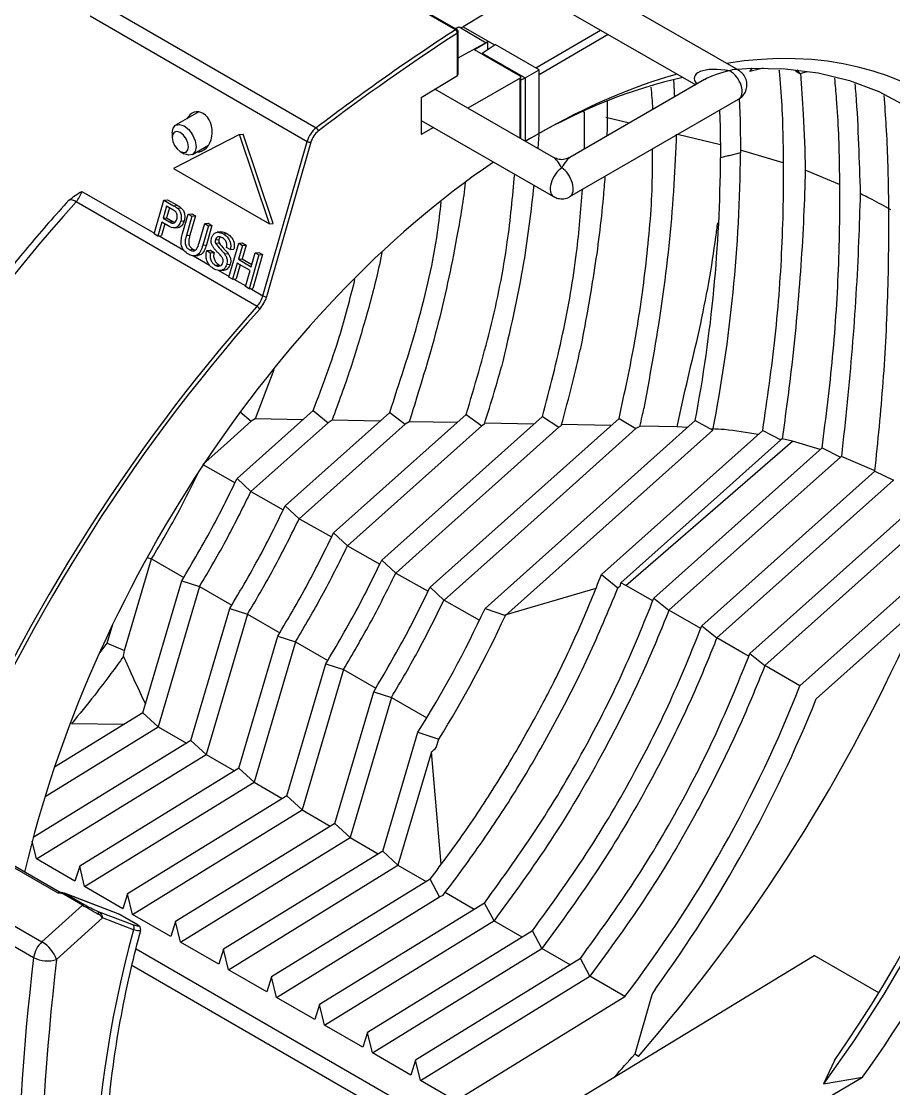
# Model space of a CAD drawing. Extents: x 12.3 to 108.7, y 1.1 to 80.4.
# Drawn here: x 26.51 to 29.723, y 57.139 to 61.07 of the extents above; entities that cross this region are included whole.
import ezdxf

# ---------------------------------------------------------------- set-up
doc = ezdxf.new("R2010")
doc.units = 0
doc.header["$MEASUREMENT"] = 0
doc.layers.add('OBJECT', color=7, linetype='CONTINUOUS')

msp = doc.modelspace()

# ---------------------------------------------------------------- linework, layer by layer
at = {"layer": 'OBJECT'}
for p, q in [((29.1517, 60.89), (28.3808, 61.3334)), ((28.1086, 61.0389), (27.6912, 61.2799)), ((28.114, 61.0396), (27.6965, 61.2806)), ((28.256, 61.261), (28.9941, 60.8364)), ((28.3738, 61.1932), (28.138, 61.0505)), ((26.7962, 61.1393), (27.5957, 60.6777)), ((26.763, 61.0899), (27.5627, 60.6282)), ((28.104, 61.0454), (28.1103, 61.0449)), ((28.1063, 61.0441), (28.1221, 61.0495)), ((28.1092, 61.0424), (28.1221, 61.0495)), ((28.1161, 60.8708), (28.1161, 61.0269)), ((28.119, 60.8772), (28.119, 61.031)), ((28.1221, 61.0495), (28.2222, 60.9916)), ((28.1271, 61.0465), (28.138, 61.0505)), ((28.138, 61.0505), (28.2534, 60.9839)), ((28.4055, 60.8986), (28.6433, 61.0382)), ((28.6715, 61.022), (28.4175, 60.8728)), ((28.119, 60.9361), (28.2269, 60.9942)), ((28.2274, 60.9939), (28.1788, 60.9658)), ((28.2072, 60.9533), (28.2555, 60.9852)), ((28.2269, 60.9942), (28.2274, 60.9939)), ((28.2274, 60.9939), (28.2274, 60.9667)), ((28.4175, 60.8917), (28.2555, 60.9852)), ((28.3474, 60.8685), (28.1788, 60.9658)), ((28.2072, 60.9533), (28.3657, 60.8618)), ((27.9829, 60.7898), (28.1161, 60.8708)), ((28.1161, 60.8708), (28.1162, 60.8708)), ((28.3474, 60.8605), (28.154, 60.7508)), ((28.3474, 60.6395), (28.3474, 60.8605)), ((28.3503, 60.6379), (28.3503, 60.8644)), ((28.3657, 60.8618), (28.4175, 60.8917)), ((28.3657, 60.8618), (28.3657, 60.63)), ((28.4175, 60.8728), (28.4175, 60.8917)), ((28.4175, 60.6571), (28.4175, 60.8728)), ((29.242, 60.8983), (29.1938, 60.8857)), ((29.1938, 60.8857), (29.2036, 60.8976)), ((29.362, 60.8877), (29.3779, 60.8785)), ((29.3779, 60.8785), (29.3684, 60.8917)), ((29.3779, 60.8785), (29.4053, 60.8857)), ((29.0269, 60.8554), (28.5304, 60.5688)), ((27.9829, 60.7898), (27.9829, 60.6538)), ((28.4705, 60.5687), (28.0331, 60.8203)), ((28.5306, 60.4245), (29.1518, 60.7831)), ((27.163, 60.7369), (27.0781, 60.6879)), ((27.9829, 60.705), (28.4706, 60.4245)), ((28.5849, 60.7355), (28.5769, 60.7374)), ((28.5838, 60.5996), (28.5849, 60.7355)), ((28.7501, 60.6956), (28.6632, 60.7166)), ((28.0277, 60.6792), (27.9829, 60.6538)), ((27.0651, 60.6592), (27.0651, 60.6429)), ((27.3135, 60.6536), (27.0707, 60.5282)), ((27.3135, 60.6536), (27.3266, 60.6551)), ((27.4243, 60.324), (27.3135, 60.6536)), ((27.4374, 60.3255), (27.3266, 60.6551)), ((27.3994, 60.0592), (27.5627, 60.6282)), ((27.5764, 60.6249), (27.4131, 60.0559)), ((28.3657, 60.63), (28.3648, 60.6295)), ((28.3657, 60.63), (28.4175, 60.6571)), ((28.3665, 60.6285), (28.3757, 60.6333)), ((28.4175, 60.6571), (28.3757, 60.6333)), ((28.4161, 60.6534), (28.4125, 60.6021)), ((29.0853, 60.6147), (28.9264, 60.6531)), ((27.0952, 60.5909), (27.1093, 60.5827)), ((27.1406, 60.5796), (27.1994, 60.6135)), ((29.3162, 60.5485), (29.1587, 60.5951)), ((27.0707, 60.5282), (27.4243, 60.324)), ((29.5238, 60.4695), (29.3979, 60.5216)), ((26.7329, 60.4439), (26.9998, 60.2898)), ((27.3779, 60.0202), (26.7112, 60.4051)), ((26.999, 60.2872), (27.0351, 60.4118)), ((27.0446, 60.3895), (27.0317, 60.3448)), ((27.0351, 60.4118), (27.0483, 60.4133)), ((27.0351, 60.4118), (27.0707, 60.3912)), ((27.0677, 60.3762), (27.0446, 60.3895)), ((27.0483, 60.4133), (27.0838, 60.3927)), ((27.0707, 60.3912), (27.0838, 60.3927)), ((27.0555, 60.3832), (27.0448, 60.3463)), ((27.0847, 60.3818), (27.0978, 60.3833)), ((27.1037, 60.2885), (27.1245, 60.3602)), ((27.1382, 60.3523), (27.1176, 60.2814)), ((27.1245, 60.3602), (27.1376, 60.3617)), ((27.1245, 60.3602), (27.1382, 60.3523)), ((27.1513, 60.3538), (27.1307, 60.2829)), ((27.1376, 60.3617), (27.1513, 60.3538)), ((27.1382, 60.3523), (27.1513, 60.3538)), ((27.0275, 60.3304), (27.0127, 60.2793)), ((27.0384, 60.3241), (27.0258, 60.2808)), ((27.0512, 60.3167), (27.0275, 60.3304)), ((27.0317, 60.3448), (27.0448, 60.3463)), ((27.0317, 60.3448), (27.055, 60.3313)), ((27.0448, 60.3463), (27.0681, 60.3328)), ((27.055, 60.3313), (27.0681, 60.3328)), ((27.0681, 60.3328), (27.0754, 60.3297)), ((27.0748, 60.3097), (27.0879, 60.3112)), ((27.0968, 60.3344), (27.1099, 60.3359)), ((27.1648, 60.2542), (27.1853, 60.3251)), ((27.199, 60.3172), (27.1782, 60.2455)), ((27.1853, 60.3251), (27.1985, 60.3266)), ((27.1853, 60.3251), (27.199, 60.3172)), ((27.2121, 60.3187), (27.1913, 60.247)), ((27.1985, 60.3266), (27.2121, 60.3187)), ((27.199, 60.3172), (27.2121, 60.3187)), ((27.4243, 60.324), (27.4374, 60.3255)), ((27.0127, 60.2793), (26.999, 60.2872)), ((27.0127, 60.2793), (27.0258, 60.2808)), ((27.0172, 60.2798), (27.1082, 60.2273)), ((27.1176, 60.2814), (27.1307, 60.2829)), ((27.2446, 60.2944), (27.2315, 60.293)), ((27.2542, 60.2872), (27.2673, 60.2887)), ((27.1782, 60.2455), (27.1913, 60.247)), ((27.2247, 60.2658), (27.2378, 60.2672)), ((27.2249, 60.2527), (27.2381, 60.2542)), ((27.2794, 60.2297), (27.2658, 60.2376)), ((27.2746, 60.1281), (27.3107, 60.2527)), ((27.2794, 60.2297), (27.2925, 60.2312)), ((27.3244, 60.2448), (27.3095, 60.1937)), ((27.3107, 60.2527), (27.3238, 60.2542)), ((27.3107, 60.2527), (27.3244, 60.2448)), ((27.3375, 60.2463), (27.3227, 60.1952)), ((27.3238, 60.2542), (27.3375, 60.2463)), ((27.3244, 60.2448), (27.3375, 60.2463)), ((27.129, 60.229), (27.1421, 60.2304)), ((27.1421, 60.2304), (27.1499, 60.227)), ((27.1435, 60.2069), (27.203, 60.1725)), ((27.1477, 60.2062), (27.1608, 60.2077)), ((27.1928, 60.2257), (27.2059, 60.2272)), ((27.1928, 60.2257), (27.2064, 60.2178)), ((27.2059, 60.2272), (27.2195, 60.2193)), ((27.2064, 60.2178), (27.2195, 60.2193)), ((27.2582, 60.214), (27.2713, 60.2155)), ((27.3095, 60.1937), (27.3227, 60.1952)), ((27.3095, 60.1937), (27.3567, 60.1665)), ((27.3227, 60.1952), (27.359, 60.1742)), ((27.3852, 60.2097), (27.3491, 60.0851)), ((27.3567, 60.1665), (27.3715, 60.2176)), ((27.3983, 60.2112), (27.3622, 60.0866)), ((27.3715, 60.2176), (27.3846, 60.2191)), ((27.3715, 60.2176), (27.3852, 60.2097)), ((27.3846, 60.2191), (27.3983, 60.2112)), ((27.3852, 60.2097), (27.3983, 60.2112)), ((27.2239, 60.1723), (27.237, 60.1738)), ((27.2348, 60.1542), (27.2754, 60.1308)), ((27.237, 60.1738), (27.2409, 60.1722)), ((27.2428, 60.152), (27.2559, 60.1535)), ((27.2662, 60.1742), (27.2793, 60.1757)), ((27.3054, 60.1793), (27.2882, 60.1202)), ((27.3162, 60.1731), (27.3014, 60.1217)), ((27.3525, 60.1521), (27.3054, 60.1793)), ((27.2882, 60.1202), (27.2746, 60.1281)), ((27.2882, 60.1202), (27.3014, 60.1217)), ((27.2927, 60.1207), (27.3362, 60.0957)), ((27.3354, 60.093), (27.3525, 60.1521)), ((27.3491, 60.0851), (27.3354, 60.093)), ((27.3491, 60.0851), (27.3622, 60.0866)), ((27.3535, 60.0856), (27.3994, 60.0592)), ((27.4401, 59.7862), (27.3707, 59.6063)), ((27.3044, 59.3858), (27.5848, 59.6362)), ((27.3164, 59.6314), (27.3559, 59.5969)), ((27.3707, 59.6063), (27.3559, 59.5969)), ((27.5475, 59.6029), (27.3707, 59.6063)), ((27.4822, 59.2859), (27.8667, 59.6293)), ((27.5848, 59.6362), (27.6396, 59.5915)), ((27.66, 59.186), (28.1486, 59.6224)), ((27.8378, 59.086), (28.4301, 59.6151)), ((27.8667, 59.6293), (27.9232, 59.5861)), ((28.0154, 58.9858), (28.7115, 59.6078)), ((28.1486, 59.6224), (28.2067, 59.5807)), ((28.4301, 59.6151), (28.4903, 59.5753)), ((28.7115, 59.6078), (28.7739, 59.5699)), ((27.6546, 59.6009), (27.6396, 59.5915)), ((27.8311, 59.5975), (27.6546, 59.6009)), ((28.2067, 59.5807), (27.7112, 59.1381)), ((27.9385, 59.5955), (27.9232, 59.5861)), ((28.1147, 59.5921), (27.9385, 59.5955)), ((28.2156, 59.5861), (28.2067, 59.5807)), ((28.3983, 59.5867), (28.2169, 59.5901)), ((28.9923, 59.6), (28.218, 58.9079)), ((29.057, 59.5643), (28.2929, 58.8814)), ((28.4988, 59.5803), (28.4903, 59.5753)), ((28.6819, 59.5813), (28.5, 59.5848)), ((28.647, 59.0323), (29.2411, 59.5633)), ((28.7885, 59.5783), (28.7739, 59.5699)), ((28.9259, 59.5766), (28.7887, 59.5792)), ((28.9637, 59.5743), (28.9259, 59.5766)), ((28.9923, 59.6), (29.057, 59.5643)), ((29.2411, 59.5633), (29.3072, 59.5289)), ((29.3126, 59.5319), (29.3072, 59.5289)), ((29.3503, 59.5232), (29.3126, 59.5319)), ((28.7363, 58.9922), (29.3503, 59.5232)), ((28.8401, 58.9452), (29.4597, 59.499)), ((29.4531, 59.4931), (29.3503, 59.5232)), ((29.4597, 59.499), (29.5271, 59.4653)), ((29.5311, 59.4676), (29.5271, 59.4653)), ((29.6512, 59.4155), (29.5311, 59.4676)), ((27.1778, 59.4377), (27.2969, 59.3708)), ((29.0169, 58.8434), (29.6544, 59.4129)), ((29.6544, 59.4129), (29.723, 59.3806)), ((27.3044, 59.3858), (27.3556, 59.3378)), ((29.7236, 59.3809), (29.723, 59.3806)), ((27.3556, 59.3378), (27.4747, 59.2709)), ((29.1938, 58.7415), (29.8322, 59.3119)), ((27.4822, 59.2859), (27.5334, 59.2379)), ((27.5334, 59.2379), (27.5334, 59.2379)), ((27.66, 59.186), (27.7112, 59.1381)), ((27.7112, 59.1381), (27.7111, 59.138)), ((27.7111, 59.138), (27.8303, 59.0711)), ((26.9734, 59.0954), (26.9894, 59.0902)), ((26.8897, 58.7531), (26.9894, 59.0902)), ((26.9894, 59.0904), (27.1081, 59.0219)), ((26.9894, 59.0902), (26.9894, 59.0904)), ((27.8378, 59.086), (27.889, 59.0381)), ((29.8692, 59.0615), (29.3779, 58.6225)), ((27.889, 59.0381), (28.0081, 58.9712)), ((27.889, 59.0381), (27.889, 59.0381)), ((28.647, 59.0323), (28.7077, 58.9833)), ((26.9573, 58.5236), (27.1008, 59.0092)), ((27.1661, 58.9882), (27.0134, 58.4716)), ((27.1008, 59.0092), (27.1661, 58.9882)), ((27.1661, 58.9882), (27.1662, 58.9883)), ((27.1662, 58.9883), (27.2848, 58.9198)), ((28.0154, 58.9858), (28.0667, 58.938)), ((28.6259, 58.9813), (28.2908, 58.8827)), ((28.7077, 58.9833), (28.7159, 58.9907)), ((28.7363, 58.9922), (28.7182, 59.0024)), ((28.8358, 58.9351), (28.7363, 58.9922)), ((28.0667, 58.938), (28.0668, 58.9381)), ((28.0668, 58.9381), (28.197, 58.8648)), ((28.8401, 58.9452), (28.8954, 58.9009)), ((27.134, 58.4215), (27.2776, 58.9072)), ((27.2776, 58.9072), (27.3429, 58.8861)), ((28.218, 58.9079), (28.2929, 58.8814)), ((29.0127, 58.8333), (28.8954, 58.9009)), ((28.8954, 58.9009), (28.8954, 58.9009)), ((29.8009, 58.8988), (29.4384, 58.5749)), ((27.3429, 58.8861), (27.1902, 58.3696)), ((27.3429, 58.8863), (27.4616, 58.8178)), ((27.3429, 58.8861), (27.3429, 58.8863)), ((26.8259, 58.7792), (26.8466, 58.8494)), ((29.0169, 58.8434), (29.0722, 58.7992)), ((26.8006, 58.7451), (26.8259, 58.7792)), ((26.8259, 58.7792), (26.8897, 58.7531)), ((27.3108, 58.3195), (27.4544, 58.8051)), ((27.5196, 58.7841), (27.3669, 58.2676)), ((27.4544, 58.8051), (27.5196, 58.7841)), ((27.5196, 58.7841), (27.5197, 58.7843)), ((27.5197, 58.7843), (27.6384, 58.7157)), ((29.0722, 58.7992), (29.072, 58.7991)), ((26.8863, 58.731), (26.8897, 58.7531)), ((29.1938, 58.7415), (29.2492, 58.6971)), ((27.4876, 58.2174), (27.6312, 58.7031)), ((27.6312, 58.7031), (27.6964, 58.6821)), ((27.6964, 58.6821), (27.5437, 58.1655)), ((27.6964, 58.6822), (27.8152, 58.6137)), ((27.6964, 58.6821), (27.6964, 58.6822)), ((29.2492, 58.6971), (29.249, 58.697)), ((29.3779, 58.6225), (29.249, 58.697)), ((27.6644, 58.1154), (27.808, 58.601)), ((27.8732, 58.58), (27.7205, 58.0634)), ((27.808, 58.601), (27.8732, 58.58)), ((27.8732, 58.58), (27.8733, 58.5801)), ((27.8733, 58.5801), (28.0036, 58.5049)), ((26.9573, 58.5236), (26.6321, 58.3233)), ((27.0134, 58.4716), (26.9573, 58.5236)), ((26.5973, 58.2152), (27.0134, 58.4716)), ((26.8868, 58.4802), (26.6949, 58.4831)), ((27.0134, 58.4716), (27.1177, 58.4115)), ((25.2482, 58.4517), (26.5858, 57.6795)), ((27.8412, 58.0133), (27.9706, 58.4513)), ((27.9706, 58.4513), (28.0474, 58.4256)), ((28.0384, 58.395), (28.0474, 58.4256)), ((25.2175, 58.394), (26.555, 57.6218)), ((27.134, 58.4215), (26.5537, 58.064)), ((27.1902, 58.3696), (27.134, 58.4215)), ((26.5656, 57.9848), (27.1902, 58.3696)), ((27.1902, 58.3696), (27.2945, 58.3094)), ((28.0207, 58.3788), (27.8973, 57.9614)), ((28.0567, 57.9661), (28.0207, 58.3788)), ((27.3108, 58.3195), (26.7247, 57.9583)), ((27.3669, 58.2676), (27.3108, 58.3195)), ((26.7423, 57.8828), (27.3669, 58.2676)), ((27.3669, 58.2676), (27.4712, 58.2073)), ((27.4876, 58.2174), (26.9014, 57.8563)), ((27.5437, 58.1655), (27.4876, 58.2174)), ((26.9191, 57.7807), (27.5437, 58.1655)), ((27.5437, 58.1655), (27.648, 58.1053)), ((26.6451, 57.859), (26.1965, 58.118)), ((26.6501, 57.862), (26.2072, 58.1176)), ((27.6644, 58.1154), (27.0782, 57.7542)), ((27.7205, 58.0634), (27.6644, 58.1154)), ((26.5656, 57.9848), (26.5502, 58.0506)), ((27.096, 57.6786), (27.7205, 58.0634)), ((27.7205, 58.0634), (27.8248, 58.0032)), ((27.8412, 58.0133), (27.255, 57.6522)), ((27.8973, 57.9614), (27.8412, 58.0133)), ((26.7067, 57.9034), (26.5656, 57.9848)), ((26.7247, 57.9583), (26.7067, 57.9034)), ((26.7423, 57.8828), (26.7247, 57.9583)), ((27.2728, 57.5766), (27.8973, 57.9614)), ((27.8973, 57.9614), (28.0016, 57.9012)), ((26.8835, 57.8013), (26.7423, 57.8828)), ((28.0157, 57.9099), (27.4318, 57.5501)), ((28.0505, 57.8449), (28.0157, 57.9099)), ((26.7352, 57.8149), (26.6679, 57.8538)), ((26.8667, 57.783), (26.6684, 57.8587)), ((26.8724, 57.7803), (26.6742, 57.8559)), ((26.6742, 57.8559), (26.7416, 57.817)), ((26.9014, 57.8563), (26.8835, 57.8013)), ((26.9191, 57.7807), (26.9014, 57.8563)), ((27.4494, 57.4746), (28.0505, 57.8449)), ((28.0505, 57.8449), (28.0636, 57.8508)), ((28.1783, 57.7991), (28.0684, 57.8626)), ((26.5858, 57.6795), (26.7352, 57.8149)), ((28.2158, 57.8222), (27.6085, 57.4481)), ((28.251, 57.7574), (28.2158, 57.8222)), ((26.8085, 57.7674), (26.6398, 57.6145)), ((26.7922, 57.7915), (26.919, 57.7436)), ((26.923, 57.7242), (26.8085, 57.7674)), ((26.8664, 57.7823), (26.8723, 57.7803)), ((26.8724, 57.7803), (26.8723, 57.7803)), ((26.8723, 57.7803), (26.8747, 57.7792)), ((26.8724, 57.7803), (26.9386, 57.7421)), ((26.8749, 57.7791), (26.8724, 57.7803)), ((26.941, 57.7409), (26.8749, 57.7791)), ((27.0604, 57.6991), (26.9191, 57.7807)), ((27.0782, 57.7542), (27.0604, 57.6991)), ((27.096, 57.6786), (27.0782, 57.7542)), ((27.6263, 57.3725), (28.2509, 57.7573)), ((28.2509, 57.7573), (28.251, 57.7574)), ((28.3551, 57.6971), (28.2509, 57.7573)), ((28.3926, 57.7202), (27.7853, 57.346)), ((28.4276, 57.6554), (28.3926, 57.7202)), ((27.2372, 57.5971), (27.096, 57.6786)), ((26.9322, 57.6531), (28.1088, 56.9739)), ((27.255, 57.6522), (27.2372, 57.5971)), ((27.2728, 57.5766), (27.255, 57.6522)), ((27.8029, 57.2705), (28.4275, 57.6553)), ((28.4275, 57.6553), (28.4276, 57.6554)), ((28.5319, 57.595), (28.4275, 57.6553)), ((28.5693, 57.6181), (27.9621, 57.244)), ((28.3771, 56.989), (29.4301, 57.629)), ((28.6045, 57.5533), (28.5693, 57.6181)), ((29.6681, 57.4915), (29.4301, 57.629)), ((26.9171, 57.593), (28.224, 56.8385)), ((27.4139, 57.4951), (27.2728, 57.5766)), ((27.4318, 57.5501), (27.4139, 57.4951)), ((27.4494, 57.4746), (27.4318, 57.5501)), ((27.9799, 57.1684), (28.6044, 57.5532)), ((28.6044, 57.5532), (28.6045, 57.5533)), ((28.7334, 57.4787), (28.6044, 57.5532)), ((27.5908, 57.393), (27.4494, 57.4746)), ((27.6085, 57.4481), (27.5908, 57.393)), ((27.6263, 57.3725), (27.6085, 57.4481)), ((28.1088, 57.0939), (28.7334, 57.4787)), ((28.83, 57.4753), (28.7692, 57.2655)), ((27.7674, 57.291), (27.6263, 57.3725)), ((27.7853, 57.346), (27.7674, 57.291)), ((27.8029, 57.2705), (27.7853, 57.346)), ((27.9443, 57.1889), (27.8029, 57.2705)), ((27.9621, 57.244), (27.9443, 57.1889)), ((27.9799, 57.1684), (27.9621, 57.244)), ((28.783, 57.2576), (28.7692, 57.2655)), ((29.505, 57.2421), (29.4647, 57.1562)), ((28.1088, 57.0939), (27.9799, 57.1684)), ((28.8333, 56.7256), (29.6088, 57.1811)), ((29.4647, 57.1562), (29.6088, 57.1811))]:
    msp.add_line(p, q, dxfattribs=at)
at = {"layer": 'OBJECT', "flags": 128}
for points in [[(29.1481, 60.8945), (29.198, 60.8974), (29.324, 60.8956), (29.4449, 60.8806), (29.5602, 60.8524), (29.6692, 60.8112), (29.7713, 60.7571)], [(29.1544, 60.7858), (29.1573, 60.7059), (29.1589, 60.5854)], [(29.0821, 60.7429), (29.0841, 60.6819), (29.0855, 60.5675)], [(27.0651, 60.6592), (27.0685, 60.6768), (27.078, 60.6878), (27.0923, 60.6906), (27.1092, 60.6848), (27.1262, 60.6712), (27.1405, 60.6519), (27.1501, 60.6298), (27.1535, 60.6083)], [(27.1252, 60.6083), (27.1229, 60.6229), (27.1164, 60.6379), (27.1066, 60.651), (27.0951, 60.6603), (27.0836, 60.6643), (27.0739, 60.6623), (27.0674, 60.6548), (27.0651, 60.6429), (27.0674, 60.6282), (27.074, 60.6132), (27.0837, 60.6001), (27.0952, 60.5908), (27.1067, 60.5869), (27.1165, 60.5888), (27.123, 60.5963), (27.1252, 60.6083)], [(27.1535, 60.6083), (27.1502, 60.5907), (27.1406, 60.5796), (27.1263, 60.5768), (27.1094, 60.5826), (27.1093, 60.5827)], [(27.3559, 59.5969), (27.2676, 59.5179), (27.1778, 59.4377)], [(27.6396, 59.5915), (27.4987, 59.4657), (27.3556, 59.3378)], [(27.9232, 59.5861), (27.7299, 59.4135), (27.5334, 59.2379)], [(28.4903, 59.5753), (28.2555, 59.3655), (28.0722, 59.2018), (27.889, 59.0381)], [(28.7739, 59.5699), (28.5408, 59.3616), (28.3038, 59.1498), (28.0668, 58.9381)], [(29.3072, 59.5289), (29.0727, 59.3192), (28.7182, 59.0024)], [(29.5271, 59.4653), (29.2927, 59.2559), (28.8954, 58.9009)], [(29.723, 59.3806), (29.4846, 59.1677), (29.0722, 58.7992)], [(29.9009, 59.2793), (29.6615, 59.0655), (29.2492, 58.6971)], [(27.5334, 59.2379), (27.5355, 59.2367), (27.6525, 59.171)], [(29.1895, 58.7313), (29.1695, 58.7428), (29.072, 58.7991)], [(29.7878, 57.6592), (29.6868, 57.4865), (29.5789, 57.3185), (29.4647, 57.1562)]]:
    msp.add_lwpolyline(points, dxfattribs=at)
at = {"layer": 'OBJECT'}
for centre, radius, start, end in [((28.1119, 61.0351), 0.00502, 64.9307, 130.4509), ((28.1002, 61.0253), 0.016, 5.8827, 58.303), ((28.109, 61.031), 0.01, 0, 60.0027), ((28.114, 61.0315), 0.00499, 294.8817, 354.4708), ((29.393, 58.9416), 1.9734, 103.0811, 119.981), ((27.5866, 60.6627), 0.0176, 11.6276, 58.9372), ((27.5754, 60.6508), 0.0259, 240.6357, 272.2225), ((23.7032, 60.6143), 5.4557, 348.9043, 359.6964), ((23.7422, 60.594), 5.3434, 349.2793, 359.7162), ((26.6361, 60.4726), 0.101, 318.0305, 343.4924), ((31.6019, 56.015), 6.572, 138.0878, 157.40939), ((26.6924, 60.3843), 0.028, 47.8061, 106.1444), ((27.4121, 60.0817), 0.0259, 240.6389, 272.2212), ((27.3639, 59.9957), 0.0282, 31.4323, 60.2493), ((24.4514, 60.6532), 4.1513, 327.9666, 335.1377), ((24.3795, 60.6948), 4.3131, 328.2561, 335.1383), ((23.9603, 61.4464), 6.3879, 319.02339, 336.41743), ((24.9943, 60.3394), 4.7079, 322.5813, 338.6119), ((24.8636, 60.4148), 4.9309, 323.8552, 338.0918), ((26.6729, 57.8494), 0.00666, 77.9073, 138.4332), ((26.7402, 57.8105), 0.00666, 77.9073, 138.4332), ((26.7857, 57.7859), 0.00855, 332.2201, 40.9541), ((26.9104, 57.7317), 0.0147, 329.0796, 53.8192), ((26.6511, 57.6077), 0.0971, 132.2651, 171.6559), ((26.5232, 57.5726), 0.1239, 19.7441, 59.6341), ((26.6059, 57.716), 0.107, 241.6409, 288.4896), ((28.9269, 57.4467), 0.101, 143.7467, 163.4932), ((24.4276, 61.0615), 5.7671, 317.72547, 318.83628)]:
    msp.add_arc(centre, radius, start, end, dxfattribs=at)
for centre, major_axis, ratio, start_param, end_param in [((28.3201, 57.6892), (1.9629, 3.3411), 0.582398, 6.066466, 6.644595), ((28.4104, 54.6933), (3.9478, 6.9583), 0.572328, 0.834878, 0.926842), ((28.4175, 54.6893), (3.9428, 6.9496), 0.572321, 0.834872, 0.926837), ((28.4348, 58.3735), (1.4229, 2.4218), 0.582398, 4.557457, 6.730603), ((28.109, 60.883), (-0.0071, 0.0122), 0.577335, 3.159005, 3.92695), ((28.3403, 60.8646), (0.01, -0.00015), 0.567125, 5.51494, 7.077009), ((28.3521, 60.854), (0.02, 0.0115), 0.00007, 0.820264, 1.660286), ((28.4348, 58.3735), (1.4229, 2.4218), 0.582398, 0.542125, 0.798451), ((29.1193, 60.8365), (0.1304, -0.0284), 0.375149, 1.653014, 3.622287), ((29.1193, 60.8365), (0.1304, 0.0287), 0.375112, 1.489106, 2.272586), ((29.1193, 60.8365), (0.0331, 0.053), 0.601036, 0.021695, 0.806091), ((29.1193, 60.8365), (-0.0332, 0.053), 0.600021, 3.119976, 5.478088), ((27.1597, 60.6632), (-0.0013, 0.0738), 0.717295, 5.875932, 7.125855), ((27.1597, 60.6632), (-0.0013, 0.0738), 0.717295, 3.077695, 5.875932), ((27.6018, 60.6329), (0.0297, 0.0522), 0.573168, 0.927541, 1.970215), ((27.6089, 60.6288), (0.0247, 0.0435), 0.572321, 0.926837, 1.969511), ((28.4004, 58.3537), (1.3861, 2.443), 0.572321, 0.857827, 2.048096), ((28.5006, 60.4794), (-0.0372, 0.0906), 0.225159, 5.21609, 6.000486), ((28.5006, 60.4794), (0.0371, 0.0907), 0.226235, 0.28438, 1.06786), ((28.5006, 60.4794), (0.0294, 0.0552), 0.55492, 0.765911, 3.124733), ((28.5006, 60.4794), (-0.0294, 0.0552), 0.553819, 3.162654, 5.518122), ((27.3604, 60.0545), (0.0295, 0.0522), 0.571474, 4.350269, 5.110404), ((27.3676, 60.0504), (0.0345, 0.0609), 0.572321, 4.350969, 5.111104), ((28.5061, 57.8047), (1.9122, 3.3704), 0.572334, 1.209387, 1.787517), ((28.5132, 57.8007), (1.9072, 3.3617), 0.572321, 1.209376, 1.787506), ((28.3504, 58.4223), (1.3865, 2.4437), 0.572321, 4.549118, 5.486385), ((26.6041, 59.4105), (0.5803, 2.7454), 0.767301, 4.721639, 4.725914), ((28.3201, 58.9277), (1.9629, 3.3411), 0.582398, 4.359697, 4.937827), ((26.9069, 59.5118), (1.5511, 1.226), 0.801975, 4.799142, 4.811294), ((26.6261, 57.8167), (0.0521, 0.0266), 0.632871, 0.389721, 0.904156), ((26.6279, 57.8099), (0.0584, 0.0342), 0.672897, 0.365768, 0.835592), ((26.7701, 57.7956), (0.055, -0.0311), 0.008241, 4.029312, 5.152665), ((26.7746, 57.8045), (0.0484, -0.0236), 0.08014, 4.000034, 5.123386), ((28.9899, 58.0341), (1.5544, 2.7398), 0.572321, 1.992558, 2.711092), ((32.101, 59.9111), (3.9481, 6.9581), 0.572359, 2.203086, 2.500628), ((32.1438, 59.8868), (3.9181, 6.9061), 0.572321, 2.203054, 2.500596)]:
    msp.add_ellipse(centre, major_axis=major_axis, ratio=ratio, start_param=start_param, end_param=end_param, dxfattribs=at)
for points, knots in [([(29.1513, 60.7838), (29.154, 60.7852), (29.1631, 60.7897), (29.1744, 60.8036), (29.1829, 60.8237), (29.1834, 60.846), (29.1765, 60.8659), (29.1653, 60.881), (29.1558, 60.887), (29.1517, 60.8896)], [0, 0, 0, 0, 0.071628, 0.234187, 0.403032, 0.573884, 0.740523, 0.886419, 1, 1, 1, 1]), ([(29.2411, 59.5633), (29.2577, 59.6787), (29.2916, 59.9143), (29.3166, 60.2641), (29.3194, 60.5849), (29.3123, 60.7943), (29.3027, 60.8847), (29.3021, 60.8905)], [0, 0, 0, 0, 0.24837, 0.507077, 0.776742, 0.985686, 1, 1, 1, 1]), ([(29.3796, 60.8789), (29.3834, 60.8288), (29.3923, 60.7118), (29.3958, 60.5908), (29.3979, 60.5216)], [0, 0, 0, 0, 0.428472, 1, 1, 1, 1]), ([(29.4597, 59.499), (29.4739, 59.6114), (29.5028, 59.8412), (29.524, 60.1835), (29.5269, 60.4993), (29.5192, 60.7259), (29.5088, 60.8353), (29.5064, 60.8608)], [0, 0, 0, 0, 0.2361996, 0.4827406, 0.7401937, 0.9395452, 1, 1, 1, 1]), ([(28.8357, 60.745), (28.8357, 60.7456), (28.8359, 60.7748), (28.8328, 60.8018), (28.8297, 60.8282)], [0, 0, 0, 0, 0.022494, 1, 1, 1, 1]), ([(28.9118, 60.8552), (28.9122, 60.8511), (28.9142, 60.8303), (28.9149, 60.8086), (28.9156, 60.7911)], [0, 0, 0, 0, 0.195105, 1, 1, 1, 1]), ([(29.5802, 60.8403), (29.5814, 60.8276), (29.5879, 60.7549), (29.594, 60.6195), (29.5981, 60.4961), (29.6001, 60.4356)], [0, 0, 0, 0, 0.097424, 0.556916, 1, 1, 1, 1]), ([(29.6544, 59.4129), (29.6654, 59.5229), (29.688, 59.7479), (29.7046, 60.0851), (29.7071, 60.3987), (29.7003, 60.637), (29.6912, 60.759), (29.6884, 60.7966)], [0, 0, 0, 0, 0.228943, 0.468623, 0.719608, 0.913799, 1, 1, 1, 1]), ([(28.6681, 60.6483), (28.6688, 60.6743), (28.67, 60.7173), (28.6689, 60.7589), (28.6685, 60.7753)], [0, 0, 0, 0, 0.607277, 1, 1, 1, 1]), ([(28.9225, 60.654), (28.9198, 60.5925), (28.9116, 60.401), (28.8788, 60.0662), (28.8286, 59.7854), (28.8034, 59.6443)], [0, 0, 0, 0, 0.190682, 0.593505, 1, 1, 1, 1]), ([(28.7115, 59.6078), (28.7324, 59.7035), (28.7746, 59.8963), (28.8138, 60.1824), (28.8353, 60.4189), (28.8348, 60.5553), (28.8346, 60.6001)], [0, 0, 0, 0, 0.278828, 0.56182, 0.856407, 1, 1, 1, 1]), ([(29.1589, 60.5854), (29.1528, 60.5839), (29.1436, 60.5816), (29.1314, 60.5787), (29.1222, 60.5764), (29.113, 60.5742), (29.1039, 60.572), (29.0947, 60.5697), (29.0886, 60.5682), (29.0855, 60.5675)], [0, 0, 0, 0, 0.25, 0.374999, 0.500001, 0.624998, 0.75, 0.874999, 1, 1, 1, 1]), ([(28.5284, 60.5682), (28.5231, 60.5658), (28.5113, 60.5602), (28.4907, 60.5601), (28.4779, 60.5655), (28.4717, 60.5681)], [0, 0, 0, 0, 0.2938234, 0.6617152, 1, 1, 1, 1]), ([(28.1486, 59.6224), (28.1797, 59.727), (28.2433, 59.9408), (28.3025, 60.2383), (28.3196, 60.424), (28.3272, 60.507)], [0, 0, 0, 0, 0.34648, 0.70804, 1, 1, 1, 1]), ([(29.3979, 60.5216), (29.3961, 60.465), (29.3906, 60.2906), (29.3734, 60.0509), (29.346, 59.7767), (29.325, 59.623), (29.3126, 59.5319)], [0, 0, 0, 0, 0.177043, 0.546469, 0.731117, 1, 1, 1, 1]), ([(28.145, 60.4773), (28.1445, 60.473), (28.1374, 60.4063), (28.1065, 60.228), (28.0464, 59.9384), (27.9746, 59.7103), (27.9385, 59.5955)], [0, 0, 0, 0, 0.015031, 0.237731, 0.616341, 1, 1, 1, 1]), ([(28.6596, 60.499), (28.6575, 60.4728), (28.6487, 60.3571), (28.6216, 60.1449), (28.5864, 59.9551), (28.5687, 59.8599)], [0, 0, 0, 0, 0.127068, 0.562281, 1, 1, 1, 1]), ([(26.6846, 60.4112), (26.7003, 60.4231), (26.7159, 60.4351), (26.7329, 60.4439), (26.7329, 60.4439)], [0, 0, 0, 0, 0.995848, 1, 1, 1, 1]), ([(28.3978, 60.4664), (28.3869, 60.3721), (28.3617, 60.1548), (28.3087, 59.9266), (28.2786, 59.7974)], [0, 0, 0, 0, 0.433734, 1, 1, 1, 1]), ([(28.4301, 59.6151), (28.4562, 59.7164), (28.5087, 59.9201), (28.5571, 60.2005), (28.5708, 60.3741), (28.5769, 60.4513)], [0, 0, 0, 0, 0.354207, 0.712851, 1, 1, 1, 1]), ([(29.6001, 60.4356), (29.5982, 60.377), (29.5924, 60.1903), (29.5735, 59.8694), (29.5452, 59.6012), (29.5311, 59.4676)], [0, 0, 0, 0, 0.186597, 0.594732, 1, 1, 1, 1]), ([(29.7125, 60.3761), (29.69, 60.3887), (29.6535, 60.4091), (29.6149, 60.4283), (29.6001, 60.4356)], [0, 0, 0, 0, 0.616281, 1, 1, 1, 1]), ([(26.6843, 60.4109), (26.6596, 60.3833), (26.588, 60.3033), (26.4724, 60.1655), (26.3395, 59.996), (26.2114, 59.8206), (26.0885, 59.6401), (25.9712, 59.4548), (25.86, 59.2655), (25.7551, 59.0728), (25.6569, 58.8772), (25.5772, 58.7049), (25.5318, 58.5979), (25.5146, 58.5572)], [0, 0, 0, 0, 0.051972, 0.150614, 0.249251, 0.347877, 0.446495, 0.545108, 0.643718, 0.742329, 0.840942, 0.93956, 1, 1, 1, 1]), ([(27.0707, 60.3912), (27.0734, 60.3897), (27.0782, 60.3869), (27.0827, 60.3833), (27.0847, 60.3818)], [0, 0, 0, 0, 0.560101, 1, 1, 1, 1]), ([(27.0838, 60.3927), (27.0865, 60.3912), (27.0913, 60.3884), (27.0959, 60.3848), (27.0978, 60.3833)], [0, 0, 0, 0, 0.5601, 1, 1, 1, 1]), ([(27.8667, 59.6293), (27.9027, 59.7388), (27.9763, 59.9622), (28.0367, 60.2233), (28.0526, 60.3682), (28.0566, 60.4051)], [0, 0, 0, 0, 0.417173, 0.851327, 1, 1, 1, 1]), ([(28.4711, 60.4249), (28.4761, 60.4222), (28.4877, 60.4163), (28.5079, 60.4161), (28.5233, 60.4196), (28.5297, 60.4243), (28.5306, 60.425)], [0, 0, 0, 0, 0.26957, 0.616675, 0.946905, 1, 1, 1, 1]), ([(27.0786, 60.3686), (27.0766, 60.3702), (27.0731, 60.3731), (27.0694, 60.3752), (27.0677, 60.3762)], [0, 0, 0, 0, 0.559591, 1, 1, 1, 1]), ([(27.083, 60.3418), (27.0836, 60.3443), (27.0848, 60.3495), (27.0842, 60.3572), (27.0822, 60.364), (27.0798, 60.3671), (27.0786, 60.3686)], [0, 0, 0, 0, 0.28026, 0.560076, 0.780158, 1, 1, 1, 1]), ([(27.0847, 60.3818), (27.0879, 60.3787), (27.0943, 60.3724), (27.0987, 60.3587), (27.0993, 60.3456), (27.0976, 60.3381), (27.0968, 60.3344)], [0, 0, 0, 0, 0.280014, 0.558915, 0.779401, 1, 1, 1, 1]), ([(27.0978, 60.3833), (27.101, 60.3801), (27.1074, 60.3739), (27.1118, 60.3602), (27.1124, 60.3471), (27.1107, 60.3396), (27.1099, 60.3359)], [0, 0, 0, 0, 0.280014, 0.558911, 0.779397, 1, 1, 1, 1]), ([(27.0968, 60.3344), (27.0944, 60.3285), (27.0898, 60.3166), (27.0722, 60.3058), (27.0592, 60.3126), (27.0512, 60.3167)], [0, 0, 0, 0, 0.280752, 0.559707, 1, 1, 1, 1]), ([(27.055, 60.3313), (27.058, 60.3297), (27.064, 60.3266), (27.0733, 60.3265), (27.0799, 60.3331), (27.0819, 60.3389), (27.083, 60.3418)], [0, 0, 0, 0, 0.281401, 0.559757, 0.779359, 1, 1, 1, 1]), ([(27.1099, 60.3359), (27.1075, 60.3303), (27.1029, 60.3191), (27.0931, 60.3097), (27.088, 60.3113), (27.0879, 60.3113)], [0, 0, 0, 0, 0.497731, 0.992286, 1, 1, 1, 1]), ([(28.9259, 59.5766), (28.9259, 59.5766), (28.9502, 59.6994), (29.012, 59.9325), (29.057, 60.184), (29.0729, 60.311), (29.075, 60.3282)], [0, 0, 0, 0, 0.0000027, 0.46969, 0.9281958, 1, 1, 1, 1]), ([(27.1254, 60.2124), (27.1194, 60.2164), (27.1074, 60.2243), (27.0972, 60.2474), (27.0988, 60.2698), (27.1021, 60.2823), (27.1037, 60.2885)], [0, 0, 0, 0, 0.280729, 0.557905, 0.778404, 1, 1, 1, 1]), ([(27.1176, 60.2814), (27.1161, 60.2762), (27.1132, 60.2656), (27.1125, 60.2488), (27.1195, 60.2355), (27.1258, 60.2311), (27.129, 60.229)], [0, 0, 0, 0, 0.2817888, 0.5601273, 0.779389, 1, 1, 1, 1]), ([(27.1307, 60.2829), (27.1293, 60.2776), (27.1263, 60.2671), (27.1256, 60.2503), (27.1326, 60.2369), (27.1389, 60.2326), (27.1421, 60.2304)], [0, 0, 0, 0, 0.281789, 0.560129, 0.779388, 1, 1, 1, 1]), ([(27.2172, 60.2373), (27.2154, 60.2402), (27.212, 60.2458), (27.2083, 60.2582), (27.2098, 60.2671), (27.2107, 60.2725)], [0, 0, 0, 0, 0.281446, 0.562272, 1, 1, 1, 1]), ([(27.2107, 60.2725), (27.2121, 60.2761), (27.215, 60.2834), (27.2227, 60.2907), (27.2362, 60.2951), (27.2468, 60.2904), (27.2542, 60.2872)], [0, 0, 0, 0, 0.1870288, 0.3741254, 0.5611388, 1, 1, 1, 1]), ([(27.2505, 60.2725), (27.2479, 60.2739), (27.2425, 60.2767), (27.2345, 60.2773), (27.2278, 60.2733), (27.2257, 60.2683), (27.2247, 60.2658)], [0, 0, 0, 0, 0.28129, 0.560823, 0.780686, 1, 1, 1, 1]), ([(27.2437, 60.2755), (27.2429, 60.2751), (27.2401, 60.2736), (27.2387, 60.2699), (27.2378, 60.2672)], [0, 0, 0, 0, 0.281994, 1, 1, 1, 1]), ([(27.2446, 60.2943), (27.2448, 60.2944), (27.2521, 60.2968), (27.2598, 60.2927), (27.2673, 60.2887)], [0, 0, 0, 0, 0.025726, 1, 1, 1, 1]), ([(27.2658, 60.2376), (27.2663, 60.2416), (27.2674, 60.2497), (27.2626, 60.2644), (27.2551, 60.2694), (27.2505, 60.2725)], [0, 0, 0, 0, 0.281099, 0.560288, 1, 1, 1, 1]), ([(27.2542, 60.2872), (27.2589, 60.284), (27.2682, 60.2777), (27.2783, 60.2628), (27.2821, 60.2451), (27.2803, 60.2349), (27.2794, 60.2297)], [0, 0, 0, 0, 0.2808, 0.560153, 0.779876, 1, 1, 1, 1]), ([(27.2673, 60.2887), (27.272, 60.2855), (27.2813, 60.2792), (27.2914, 60.2642), (27.2952, 60.2466), (27.2934, 60.2364), (27.2925, 60.2312)], [0, 0, 0, 0, 0.2808, 0.560153, 0.779876, 1, 1, 1, 1]), ([(27.1782, 60.2455), (27.1758, 60.2377), (27.1711, 60.2223), (27.1571, 60.2066), (27.14, 60.2051), (27.1303, 60.2099), (27.1254, 60.2124)], [0, 0, 0, 0, 0.281625, 0.559157, 0.778984, 1, 1, 1, 1]), ([(27.129, 60.229), (27.1319, 60.2275), (27.1376, 60.2245), (27.1471, 60.2236), (27.1585, 60.2328), (27.1622, 60.2454), (27.1648, 60.2542)], [0, 0, 0, 0, 0.187565, 0.374241, 0.559723, 1, 1, 1, 1]), ([(27.1913, 60.247), (27.1889, 60.2394), (27.1842, 60.2242), (27.1723, 60.2091), (27.1633, 60.2089), (27.1607, 60.2089)], [0, 0, 0, 0, 0.419674, 0.833244, 1, 1, 1, 1]), ([(27.2469, 60.204), (27.2435, 60.2078), (27.238, 60.2141), (27.2299, 60.2221), (27.2232, 60.2292), (27.2192, 60.2346), (27.2172, 60.2373)], [0, 0, 0, 0, 0.33994, 0.560031, 0.780085, 1, 1, 1, 1]), ([(27.2247, 60.2658), (27.2241, 60.2633), (27.2232, 60.259), (27.2244, 60.2547), (27.2249, 60.2527)], [0, 0, 0, 0, 0.559612, 1, 1, 1, 1]), ([(27.2249, 60.2527), (27.2309, 60.2453), (27.2417, 60.2319), (27.2531, 60.2195), (27.2582, 60.214)], [0, 0, 0, 0, 0.558378, 1, 1, 1, 1]), ([(27.2378, 60.2672), (27.2373, 60.2648), (27.2364, 60.2605), (27.2375, 60.2561), (27.2381, 60.2542)], [0, 0, 0, 0, 0.559609, 1, 1, 1, 1]), ([(27.2381, 60.2542), (27.2441, 60.2468), (27.2548, 60.2334), (27.2662, 60.221), (27.2713, 60.2155)], [0, 0, 0, 0, 0.5583783, 1, 1, 1, 1]), ([(27.2203, 60.1576), (27.2148, 60.1612), (27.2038, 60.1684), (27.1926, 60.187), (27.1893, 60.2078), (27.1916, 60.2197), (27.1928, 60.2257)], [0, 0, 0, 0, 0.280809, 0.559565, 0.779621, 1, 1, 1, 1]), ([(27.2064, 60.2178), (27.2056, 60.2127), (27.2039, 60.2027), (27.2081, 60.1882), (27.2154, 60.1781), (27.2211, 60.1742), (27.2239, 60.1723)], [0, 0, 0, 0, 0.280633, 0.558671, 0.779198, 1, 1, 1, 1]), ([(27.2195, 60.2193), (27.2187, 60.2142), (27.2171, 60.2041), (27.2212, 60.1896), (27.2286, 60.1796), (27.2342, 60.1757), (27.237, 60.1738)], [0, 0, 0, 0, 0.280637, 0.558673, 0.779199, 1, 1, 1, 1]), ([(27.2523, 60.1813), (27.2528, 60.1835), (27.2537, 60.188), (27.2521, 60.1966), (27.2488, 60.2012), (27.2469, 60.204)], [0, 0, 0, 0, 0.280087, 0.559962, 1, 1, 1, 1]), ([(27.2582, 60.214), (27.2602, 60.2109), (27.2644, 60.2046), (27.2677, 60.1937), (27.2683, 60.1832), (27.2669, 60.1772), (27.2662, 60.1742)], [0, 0, 0, 0, 0.280367, 0.559902, 0.779855, 1, 1, 1, 1]), ([(27.2713, 60.2155), (27.2734, 60.2124), (27.2775, 60.2061), (27.2808, 60.1952), (27.2814, 60.1847), (27.28, 60.1787), (27.2793, 60.1757)], [0, 0, 0, 0, 0.280369, 0.559906, 0.779859, 1, 1, 1, 1]), ([(27.8383, 60.219), (27.8347, 60.2014), (27.8185, 60.123), (27.7801, 59.9801), (27.724, 59.7911), (27.6778, 59.6643), (27.6546, 59.6009)], [0, 0, 0, 0, 0.086984, 0.387359, 0.693685, 1, 1, 1, 1]), ([(27.2662, 60.1742), (27.2637, 60.1686), (27.2586, 60.1574), (27.2409, 60.1491), (27.2281, 60.1544), (27.2203, 60.1576)], [0, 0, 0, 0, 0.27994, 0.56008, 1, 1, 1, 1]), ([(27.2239, 60.1723), (27.2269, 60.1708), (27.2328, 60.168), (27.2416, 60.1682), (27.2488, 60.1731), (27.2511, 60.1785), (27.2523, 60.1813)], [0, 0, 0, 0, 0.280917, 0.56081, 0.780504, 1, 1, 1, 1]), ([(27.2793, 60.1757), (27.2768, 60.1703), (27.2717, 60.1595), (27.2615, 60.1524), (27.2562, 60.1537), (27.2559, 60.1538)], [0, 0, 0, 0, 0.48508, 0.9705, 1, 1, 1, 1]), ([(27.5848, 59.6362), (27.6189, 59.7267), (27.6799, 59.8882), (27.7207, 60.0484), (27.7386, 60.1189)], [0, 0, 0, 0, 0.559851, 1, 1, 1, 1]), ([(28.4988, 59.5803), (28.5129, 59.6327), (28.5381, 59.7262), (28.5594, 59.819), (28.5687, 59.8599)], [0, 0, 0, 0, 0.55951, 1, 1, 1, 1]), ([(28.2156, 59.5861), (28.228, 59.6256), (28.2501, 59.6961), (28.2699, 59.7665), (28.2786, 59.7974)], [0, 0, 0, 0, 0.559538, 1, 1, 1, 1]), ([(28.7885, 59.5783), (28.7913, 59.5906), (28.7964, 59.6126), (28.8013, 59.6346), (28.8034, 59.6443)], [0, 0, 0, 0, 0.559731, 1, 1, 1, 1]), ([(29.2238, 59.5478), (29.1826, 59.5552), (29.1271, 59.5652), (29.0687, 59.5681), (29.0536, 59.5689)], [0, 0, 0, 0, 0.7421677, 1, 1, 1, 1]), ([(26.9894, 59.0904), (27.007, 59.12), (27.0422, 59.1793), (27.1007, 59.2841), (27.1388, 59.3604), (27.1615, 59.4059)], [0, 0, 0, 0, 0.287245, 0.574914, 1, 1, 1, 1]), ([(27.1008, 59.0092), (27.1408, 59.077), (27.2136, 59.2002), (27.2762, 59.3282), (27.3044, 59.3858)], [0, 0, 0, 0, 0.549592, 1, 1, 1, 1]), ([(27.1662, 58.9883), (27.1838, 59.018), (27.219, 59.0773), (27.2836, 59.1933), (27.3273, 59.281), (27.3556, 59.3378)], [0, 0, 0, 0, 0.259699, 0.519783, 1, 1, 1, 1]), ([(27.2776, 58.9072), (27.3178, 58.9753), (27.391, 59.0993), (27.4539, 59.2279), (27.4822, 59.2859)], [0, 0, 0, 0, 0.5496, 1, 1, 1, 1]), ([(27.3429, 58.8863), (27.3606, 58.9161), (27.3961, 58.9758), (27.4611, 59.0925), (27.5049, 59.1807), (27.5334, 59.2379)], [0, 0, 0, 0, 0.259825, 0.520033, 1, 1, 1, 1]), ([(27.4544, 58.8051), (27.4949, 58.8737), (27.5684, 58.9984), (27.6316, 59.1278), (27.66, 59.186)], [0, 0, 0, 0, 0.550315, 1, 1, 1, 1]), ([(27.5197, 58.7843), (27.5526, 58.8403), (27.6031, 58.9263), (27.6654, 59.0451), (27.6959, 59.1071), (27.7111, 59.138)], [0, 0, 0, 0, 0.483972, 0.741871, 1, 1, 1, 1]), ([(27.6312, 58.7031), (27.6719, 58.7721), (27.7458, 58.8974), (27.8092, 59.0275), (27.8378, 59.086)], [0, 0, 0, 0, 0.5503369, 1, 1, 1, 1]), ([(27.6964, 58.6822), (27.7291, 58.7379), (27.7797, 58.824), (27.8425, 58.9435), (27.8735, 59.0066), (27.889, 59.0381)], [0, 0, 0, 0, 0.477731, 0.738685, 1, 1, 1, 1]), ([(28.0157, 57.9099), (28.0608, 57.9702), (28.1524, 58.0929), (28.2801, 58.2908), (28.3923, 58.4826), (28.4888, 58.6682), (28.572, 58.8464), (28.6217, 58.9695), (28.647, 59.0323)], [0, 0, 0, 0, 0.175978, 0.357825, 0.543511, 0.687993, 0.840984, 1, 1, 1, 1]), ([(27.808, 58.601), (27.8488, 58.6703), (27.9231, 58.7962), (27.9868, 58.927), (28.0154, 58.9858)], [0, 0, 0, 0, 0.549716, 1, 1, 1, 1]), ([(28.0636, 57.8508), (28.113, 57.9172), (28.2111, 58.0491), (28.3466, 58.2572), (28.4768, 58.4839), (28.6006, 58.7259), (28.6724, 58.8985), (28.7077, 58.9833)], [0, 0, 0, 0, 0.19121, 0.379812, 0.566962, 0.787144, 1, 1, 1, 1]), ([(27.8733, 58.5801), (27.8909, 58.6098), (27.9261, 58.6691), (27.9922, 58.7879), (28.0371, 58.8784), (28.0667, 58.938)], [0, 0, 0, 0, 0.253886, 0.508147, 1, 1, 1, 1]), ([(28.2158, 57.8222), (28.2833, 57.9156), (28.4191, 58.1032), (28.5868, 58.3893), (28.7292, 58.6712), (28.8024, 58.8522), (28.8401, 58.9452)], [0, 0, 0, 0, 0.268982, 0.540344, 0.763979, 1, 1, 1, 1]), ([(28.8954, 58.9009), (28.8709, 58.8405), (28.8218, 58.7197), (28.7379, 58.5399), (28.6214, 58.3157), (28.4639, 58.0486), (28.3224, 57.855), (28.251, 57.7574)], [0, 0, 0, 0, 0.15026, 0.300959, 0.451659, 0.723427, 1, 1, 1, 1]), ([(28.3926, 57.7202), (28.4601, 57.8135), (28.5958, 58.0011), (28.7636, 58.2872), (28.906, 58.5693), (28.9793, 58.7504), (29.0169, 58.8434)], [0, 0, 0, 0, 0.26889, 0.540175, 0.763839, 1, 1, 1, 1]), ([(29.072, 58.7991), (29.0476, 58.7388), (28.9986, 58.6179), (28.9147, 58.4383), (28.7982, 58.214), (28.6406, 57.9468), (28.499, 57.7531), (28.4276, 57.6554)], [0, 0, 0, 0, 0.150142, 0.300796, 0.45145, 0.72332, 1, 1, 1, 1]), ([(28.5693, 57.6181), (28.6369, 57.7115), (28.7727, 57.8992), (28.9405, 58.1854), (29.0829, 58.4674), (29.1561, 58.6485), (29.1938, 58.7415)], [0, 0, 0, 0, 0.268973, 0.540334, 0.76398, 1, 1, 1, 1]), ([(26.8863, 58.731), (26.8709, 58.7097), (26.8357, 58.6611), (26.7722, 58.5779), (26.723, 58.5176), (26.6949, 58.4831)], [0, 0, 0, 0, 0.249895, 0.570406, 1, 1, 1, 1]), ([(26.8863, 58.731), (26.8928, 58.7164), (26.919, 58.6575), (26.9462, 58.5995), (26.9668, 58.5557)], [0, 0, 0, 0, 0.247034, 1, 1, 1, 1]), ([(29.249, 58.697), (29.2247, 58.6372), (29.1761, 58.5173), (29.093, 58.339), (28.9768, 58.1149), (28.8189, 57.8466), (28.6764, 57.6517), (28.6045, 57.5533)], [0, 0, 0, 0, 0.148891, 0.298402, 0.447914, 0.721504, 1, 1, 1, 1]), ([(26.65, 57.862), (26.6495, 57.8621), (26.6486, 57.8624), (26.6468, 57.8613), (26.6456, 57.86), (26.6451, 57.8591), (26.6451, 57.859)], [0, 0, 0, 0, 0.321703, 0.64301, 0.984319, 1, 1, 1, 1]), ([(26.7922, 57.7915), (26.7943, 57.7902), (26.7983, 57.7878), (26.8036, 57.7818), (26.8071, 57.7748), (26.8083, 57.7697), (26.8085, 57.7675), (26.8085, 57.7674)], [0, 0, 0, 0, 0.231117, 0.426742, 0.740919, 0.989133, 1, 1, 1, 1]), ([(26.8085, 57.7674), (26.8085, 57.7675), (26.8065, 57.7703), (26.8024, 57.7757), (26.796, 57.7801), (26.7933, 57.782)], [0, 0, 0, 0, 0.012368, 0.588445, 1, 1, 1, 1]), ([(26.9423, 56.0328), (26.9382, 56.0435), (26.9192, 56.0929), (26.8904, 56.1869), (26.8596, 56.3179), (26.837, 56.4564), (26.8227, 56.6016), (26.8166, 56.7531), (26.819, 56.9101), (26.8298, 57.0721), (26.8491, 57.2383), (26.8769, 57.4082), (26.9099, 57.5694), (26.9372, 57.6745), (26.9494, 57.7212)], [0, 0, 0, 0, 0.0250114, 0.1156792, 0.2061328, 0.2963934, 0.386552, 0.4766738, 0.5667942, 0.6569418, 0.7471362, 0.8373875, 0.9276995, 1, 1, 1, 1]), ([(26.919, 57.7436), (26.9254, 57.7413), (26.9383, 57.7369), (26.9427, 57.7376), (26.9397, 57.7409), (26.9386, 57.7421)], [0, 0, 0, 0, 0.395442, 0.791243, 1, 1, 1, 1]), ([(26.9488, 57.7214), (26.9473, 57.7203), (26.9445, 57.7182), (26.93, 57.7222), (26.923, 57.7242)], [0, 0, 0, 0, 0.510399, 1, 1, 1, 1]), ([(26.9485, 57.7214), (26.9489, 57.7226), (26.9498, 57.7257), (26.9487, 57.7304), (26.9468, 57.7344), (26.9446, 57.7373), (26.9428, 57.7389), (26.9419, 57.7397)], [0, 0, 0, 0, 0.129742, 0.31298, 0.495988, 0.7341, 1, 1, 1, 1])]:
    msp.add_open_spline(points, degree=3, knots=knots, dxfattribs=at)

doc.saveas('drawing.dxf')
